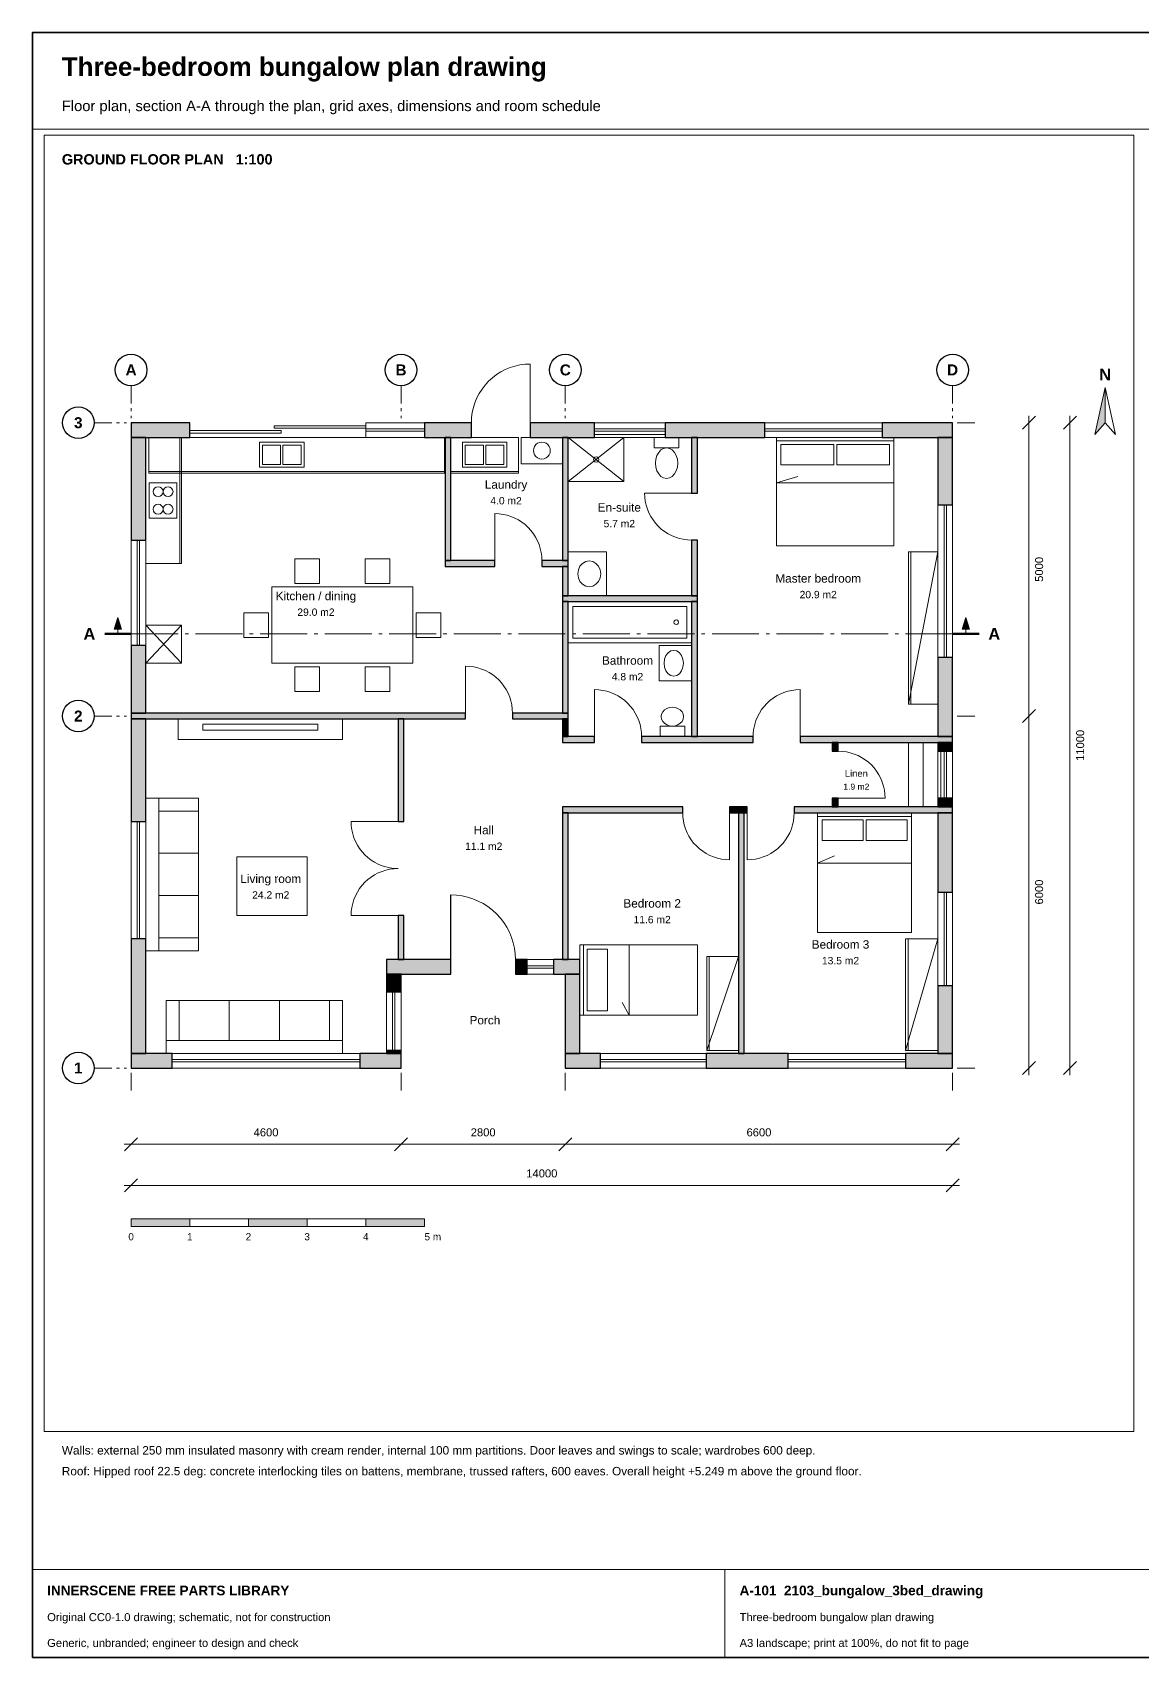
# Paper-space layout 'Layout1' of a CAD drawing. Header units: millimetres. Extents: x 10 to 410, y 10 to 287.
# Drawn here: x 10 to 199.2, y 10 to 287 of the extents above; entities that cross this region are included whole.
import ezdxf
from ezdxf.enums import TextEntityAlignment as Align

# ---------------------------------------------------------------- set-up
doc = ezdxf.new("R2010")
doc.units = ezdxf.units.MM
for name, color, linetype, lineweight, true_color in [('A-BORDER', 7, 'Continuous', 18, 0x6f8794), ('A-DIMS', 7, 'Continuous', 15, 0x46606d), ('A-DOOR', 7, 'Continuous', 20, 0x8a5a35), ('A-FURN', 7, 'Continuous', 13, 0x6f7f86), ('A-GLAZ', 7, 'Continuous', 20, 0x2a7f95), ('A-GRID', 7, 'Continuous', 13, 0x7b939b), ('A-TEXT', 7, 'Continuous', 15, 0x1b2a33), ('A-WALL', 7, 'Continuous', 30, 0x2f3d46)]:
    doc.layers.add(name, color=color, linetype=linetype, lineweight=lineweight, true_color=true_color)
doc.styles.add('STR_BOLD', font='arialbd.ttf')
doc.styles.add('STR_REGULAR', font='arial.ttf')

psp = doc.layouts.get("Layout1")

# ---------------------------------------------------------------- hatches: boundary and pattern name
at = {"layer": 'A-DIMS'}
for points in [[(192.8, 226.48), (191.04, 218.48), (192.8, 220.48)], [(24.55, 187.28), (23.91, 185.28), (25.19, 185.28)], [(169.05, 187.28), (168.41, 185.28), (169.69, 185.28)], [(26.8, 83.48), (36.8, 83.48), (36.8, 84.78), (26.8, 84.78)], [(46.8, 83.48), (56.8, 83.48), (56.8, 84.78), (46.8, 84.78)], [(66.8, 83.48), (76.8, 83.48), (76.8, 84.78), (66.8, 84.78)]]:
    psp.add_hatch(color=256, dxfattribs=at).paths.add_polyline_path(points)
at = {"layer": 'A-WALL'}
for points in [[(26.8, 217.98), (36.8, 217.98), (36.8, 220.48), (26.8, 220.48)], [(76.8, 217.98), (84.8, 217.98), (84.8, 220.48), (76.8, 220.48)], [(94.8, 217.98), (105.8, 217.98), (105.8, 220.48), (94.8, 220.48)], [(117.8, 217.98), (134.8, 217.98), (134.8, 220.48), (117.8, 220.48)], [(154.8, 217.98), (166.8, 217.98), (166.8, 220.48), (154.8, 220.48)], [(26.8, 200.48), (29.3, 200.48), (29.3, 217.98), (26.8, 217.98)], [(80.3, 196.98), (81.3, 196.98), (81.3, 217.98), (80.3, 217.98)], [(100.3, 196.98), (101.3, 196.98), (101.3, 217.98), (100.3, 217.98)], [(122.3, 208.48), (123.3, 208.48), (123.3, 217.98), (122.3, 217.98)], [(164.3, 206.48), (166.8, 206.48), (166.8, 217.98), (164.3, 217.98)], [(122.3, 190.98), (123.3, 190.98), (123.3, 200.48), (122.3, 200.48)], [(80.3, 195.98), (88.8, 195.98), (88.8, 196.98), (80.3, 196.98)], [(96.8, 195.98), (101.3, 195.98), (101.3, 196.98), (96.8, 196.98)], [(100.3, 190.98), (101.3, 190.98), (101.3, 195.98), (100.3, 195.98)], [(100.3, 189.98), (123.3, 189.98), (123.3, 190.98), (100.3, 190.98)], [(100.3, 170.98), (101.3, 170.98), (101.3, 189.98), (100.3, 189.98)], [(122.3, 166.98), (123.3, 166.98), (123.3, 189.98), (122.3, 189.98)], [(26.8, 170.98), (29.3, 170.98), (29.3, 182.48), (26.8, 182.48)], [(164.3, 166.98), (166.8, 166.98), (166.8, 180.48), (164.3, 180.48)], [(26.8, 169.98), (83.8, 169.98), (83.8, 170.98), (26.8, 170.98)], [(26.8, 152.48), (29.3, 152.48), (29.3, 169.98), (26.8, 169.98)], [(72.3, 152.48), (73.3, 152.48), (73.3, 169.98), (72.3, 169.98)], [(91.8, 169.98), (101.3, 169.98), (101.3, 170.98), (91.8, 170.98)], [(100.3, 166.98), (101.3, 166.98), (101.3, 169.98), (100.3, 169.98)], [(100.3, 165.98), (105.8, 165.98), (105.8, 166.98), (100.3, 166.98)], [(113.8, 165.98), (132.8, 165.98), (132.8, 166.98), (113.8, 166.98)], [(140.8, 165.98), (166.8, 165.98), (166.8, 166.98), (140.8, 166.98)], [(146.3, 164.48), (147.3, 164.48), (147.3, 165.98), (146.3, 165.98)], [(164.3, 164.48), (166.8, 164.48), (166.8, 165.98), (164.3, 165.98)], [(146.3, 154.98), (147.3, 154.98), (147.3, 156.48), (146.3, 156.48)], [(164.3, 154.98), (166.8, 154.98), (166.8, 156.48), (164.3, 156.48)], [(100.3, 153.98), (120.8, 153.98), (120.8, 154.98), (100.3, 154.98)], [(100.3, 128.98), (101.3, 128.98), (101.3, 153.98), (100.3, 153.98)], [(128.8, 153.98), (131.8, 153.98), (131.8, 154.98), (128.8, 154.98)], [(130.3, 112.98), (131.3, 112.98), (131.3, 153.98), (130.3, 153.98)], [(139.8, 153.98), (166.8, 153.98), (166.8, 154.98), (139.8, 154.98)], [(164.3, 140.48), (166.8, 140.48), (166.8, 153.98), (164.3, 153.98)], [(72.3, 128.98), (73.3, 128.98), (73.3, 136.48), (72.3, 136.48)], [(26.8, 112.98), (29.3, 112.98), (29.3, 132.48), (26.8, 132.48)], [(70.3, 126.48), (81.3, 126.48), (81.3, 128.98), (70.3, 128.98)], [(92.3, 126.48), (94.3, 126.48), (94.3, 128.98), (92.3, 128.98)], [(98.8, 126.48), (103.3, 126.48), (103.3, 128.98), (98.8, 128.98)], [(70.3, 123.48), (72.8, 123.48), (72.8, 126.48), (70.3, 126.48)], [(100.8, 112.98), (103.3, 112.98), (103.3, 126.48), (100.8, 126.48)], [(164.3, 112.98), (166.8, 112.98), (166.8, 124.48), (164.3, 124.48)], [(26.8, 110.48), (33.8, 110.48), (33.8, 112.98), (26.8, 112.98)], [(65.8, 110.48), (72.8, 110.48), (72.8, 112.98), (65.8, 112.98)], [(70.3, 112.98), (72.8, 112.98), (72.8, 113.48), (70.3, 113.48)], [(100.8, 110.48), (106.8, 110.48), (106.8, 112.98), (100.8, 112.98)], [(124.8, 110.48), (138.8, 110.48), (138.8, 112.98), (124.8, 112.98)], [(158.8, 110.48), (166.8, 110.48), (166.8, 112.98), (158.8, 112.98)]]:
    psp.add_hatch(color=256, dxfattribs=at).paths.add_polyline_path(points)

# ---------------------------------------------------------------- linework, layer by layer
at = {"layer": 'A-BORDER'}
for p, q in [((10, 270.5), (410, 270.5)), ((10, 25), (410, 25)), ((128, 10), (128, 25))]:
    psp.add_line(p, q, dxfattribs=at)
at = {"layer": 'A-BORDER', "lineweight": 35}
psp.add_lwpolyline([(10, 10), (410, 10), (410, 287), (10, 287)], close=True, dxfattribs=at)
at = {"layer": 'A-BORDER'}
psp.add_lwpolyline([(12, 48.5), (197.66, 48.5), (197.66, 269.5), (12, 269.5)], close=True, dxfattribs=at)
at = {"layer": 'A-DIMS'}
for p, q in [((179.8, 169.28), (179.8, 221.68)), ((186.8, 109.28), (186.8, 221.68)), ((24.55, 184.48), (24.55, 187.28)), ((169.05, 184.48), (169.05, 187.28)), ((26.8, 184.48), (34.8, 184.48)), ((36, 184.48), (36.6, 184.48)), ((37.8, 184.48), (45.8, 184.48)), ((47, 184.48), (47.6, 184.48)), ((48.8, 184.48), (56.8, 184.48)), ((58, 184.48), (58.6, 184.48)), ((59.8, 184.48), (67.8, 184.48)), ((69, 184.48), (69.6, 184.48)), ((70.8, 184.48), (78.8, 184.48)), ((80, 184.48), (80.6, 184.48)), ((81.8, 184.48), (89.8, 184.48)), ((91, 184.48), (91.6, 184.48)), ((92.8, 184.48), (100.8, 184.48)), ((102, 184.48), (102.6, 184.48)), ((103.8, 184.48), (111.8, 184.48)), ((113, 184.48), (113.6, 184.48)), ((114.8, 184.48), (122.8, 184.48)), ((124, 184.48), (124.6, 184.48)), ((125.8, 184.48), (133.8, 184.48)), ((135, 184.48), (135.6, 184.48)), ((136.8, 184.48), (144.8, 184.48)), ((146, 184.48), (146.6, 184.48)), ((147.8, 184.48), (155.8, 184.48)), ((157, 184.48), (157.6, 184.48)), ((158.8, 184.48), (166.8, 184.48)), ((179.8, 109.28), (179.8, 171.68)), ((25.6, 97.48), (74, 97.48)), ((71.6, 97.48), (102, 97.48)), ((99.6, 97.48), (168, 97.48)), ((25.6, 90.48), (168, 90.48))]:
    psp.add_line(p, q, dxfattribs=at)
at = {"layer": 'A-DIMS', "lineweight": 30}
for p, q in [((178.7, 219.38), (180.9, 221.58)), ((185.7, 219.38), (187.9, 221.58)), ((178.7, 169.38), (180.9, 171.58)), ((178.7, 169.38), (180.9, 171.58)), ((178.7, 109.38), (180.9, 111.58)), ((185.7, 109.38), (187.9, 111.58)), ((25.7, 96.38), (27.9, 98.58)), ((71.7, 96.38), (73.9, 98.58)), ((71.7, 96.38), (73.9, 98.58)), ((99.7, 96.38), (101.9, 98.58)), ((99.7, 96.38), (101.9, 98.58)), ((165.7, 96.38), (167.9, 98.58)), ((25.7, 89.38), (27.9, 91.58)), ((165.7, 89.38), (167.9, 91.58))]:
    psp.add_line(p, q, dxfattribs=at)
at = {"layer": 'A-DIMS', "lineweight": 50}
for p, q in [((22.3, 184.48), (26.8, 184.48)), ((171.3, 184.48), (166.8, 184.48))]:
    psp.add_line(p, q, dxfattribs=at)
at = {"layer": 'A-DIMS'}
for points in [[(192.8, 226.48), (191.04, 218.48), (192.8, 220.48)], [(192.8, 226.48), (194.56, 218.48), (192.8, 220.48)], [(24.55, 187.28), (23.91, 185.28), (25.19, 185.28)], [(169.05, 187.28), (168.41, 185.28), (169.69, 185.28)], [(26.8, 83.48), (36.8, 83.48), (36.8, 84.78), (26.8, 84.78)], [(36.8, 83.48), (46.8, 83.48), (46.8, 84.78), (36.8, 84.78)], [(46.8, 83.48), (56.8, 83.48), (56.8, 84.78), (46.8, 84.78)], [(56.8, 83.48), (66.8, 83.48), (66.8, 84.78), (56.8, 84.78)], [(66.8, 83.48), (76.8, 83.48), (76.8, 84.78), (66.8, 84.78)]]:
    psp.add_lwpolyline(points, close=True, dxfattribs=at)
at = {"layer": 'A-DOOR'}
for p, q in [((94.8, 220.48), (94.8, 230.48)), ((122.3, 208.48), (114.3, 208.48)), ((88.8, 196.98), (88.8, 204.98)), ((83.8, 170.98), (83.8, 178.98)), ((105.8, 166.98), (105.8, 174.98)), ((140.8, 166.98), (140.8, 174.98)), ((147.3, 156.48), (155.3, 156.48)), ((72.3, 152.48), (64.3, 152.48)), ((128.8, 153.98), (128.8, 145.98)), ((131.8, 153.98), (131.8, 145.98)), ((72.3, 136.48), (64.3, 136.48))]:
    psp.add_line(p, q, dxfattribs=at)
at = {"layer": 'A-DOOR', "lineweight": 30}
psp.add_line((81.3, 128.98), (81.3, 139.98), dxfattribs=at)
at = {"layer": 'A-DOOR'}
for points in [[(84.8, 220.48), (84.84, 221.36), (84.95, 222.22), (85.14, 223.07), (85.4, 223.9), (85.74, 224.71), (86.14, 225.48), (86.61, 226.22), (87.14, 226.91), (87.73, 227.56), (88.37, 228.14), (89.06, 228.68), (89.8, 229.14), (90.57, 229.55), (91.38, 229.88), (92.21, 230.14), (93.06, 230.33), (93.93, 230.45), (94.8, 230.48)], [(122.3, 200.48), (121.6, 200.51), (120.91, 200.61), (120.23, 200.76), (119.56, 200.97), (118.92, 201.23), (118.3, 201.56), (117.71, 201.93), (117.16, 202.36), (116.64, 202.83), (116.17, 203.34), (115.75, 203.9), (115.37, 204.48), (115.05, 205.1), (114.78, 205.75), (114.57, 206.41), (114.42, 207.09), (114.33, 207.79), (114.3, 208.48)], [(96.8, 196.98), (96.77, 197.68), (96.68, 198.37), (96.53, 199.05), (96.32, 199.72), (96.05, 200.36), (95.73, 200.98), (95.35, 201.57), (94.93, 202.13), (94.46, 202.64), (93.94, 203.11), (93.39, 203.54), (92.8, 203.91), (92.18, 204.23), (91.54, 204.5), (90.87, 204.71), (90.19, 204.86), (89.5, 204.95), (88.8, 204.98)], [(91.8, 170.98), (91.77, 171.68), (91.68, 172.37), (91.53, 173.05), (91.32, 173.72), (91.05, 174.36), (90.73, 174.98), (90.35, 175.57), (89.93, 176.13), (89.46, 176.64), (88.94, 177.11), (88.39, 177.54), (87.8, 177.91), (87.18, 178.23), (86.54, 178.5), (85.87, 178.71), (85.19, 178.86), (84.5, 178.95), (83.8, 178.98)], [(113.8, 166.98), (113.77, 167.68), (113.68, 168.37), (113.53, 169.05), (113.32, 169.72), (113.05, 170.36), (112.73, 170.98), (112.35, 171.57), (111.93, 172.13), (111.46, 172.64), (110.94, 173.11), (110.39, 173.54), (109.8, 173.91), (109.18, 174.23), (108.54, 174.5), (107.87, 174.71), (107.19, 174.86), (106.5, 174.95), (105.8, 174.98)], [(132.8, 166.98), (132.83, 167.68), (132.92, 168.37), (133.07, 169.05), (133.28, 169.72), (133.55, 170.36), (133.87, 170.98), (134.25, 171.57), (134.67, 172.13), (135.14, 172.64), (135.66, 173.11), (136.21, 173.54), (136.8, 173.91), (137.42, 174.23), (138.06, 174.5), (138.73, 174.71), (139.41, 174.86), (140.1, 174.95), (140.8, 174.98)], [(147.3, 164.48), (148, 164.45), (148.69, 164.36), (149.37, 164.21), (150.04, 164), (150.68, 163.73), (151.3, 163.41), (151.89, 163.04), (152.44, 162.61), (152.96, 162.14), (153.43, 161.63), (153.85, 161.07), (154.23, 160.48), (154.55, 159.86), (154.82, 159.22), (155.03, 158.55), (155.18, 157.87), (155.27, 157.18), (155.3, 156.48)], [(72.3, 144.48), (71.6, 144.51), (70.91, 144.61), (70.23, 144.76), (69.56, 144.97), (68.92, 145.23), (68.3, 145.56), (67.71, 145.93), (67.16, 146.36), (66.64, 146.83), (66.17, 147.34), (65.75, 147.9), (65.37, 148.48), (65.05, 149.1), (64.78, 149.75), (64.57, 150.41), (64.42, 151.09), (64.33, 151.79), (64.3, 152.48)], [(120.8, 153.98), (120.83, 153.29), (120.92, 152.59), (121.07, 151.91), (121.28, 151.25), (121.55, 150.6), (121.87, 149.98), (122.25, 149.4), (122.67, 148.84), (123.14, 148.33), (123.66, 147.86), (124.21, 147.43), (124.8, 147.06), (125.42, 146.73), (126.06, 146.47), (126.73, 146.26), (127.41, 146.11), (128.1, 146.01), (128.8, 145.98)], [(139.8, 153.98), (139.77, 153.29), (139.68, 152.59), (139.53, 151.91), (139.32, 151.25), (139.05, 150.6), (138.73, 149.98), (138.35, 149.4), (137.93, 148.84), (137.46, 148.33), (136.94, 147.86), (136.39, 147.43), (135.8, 147.06), (135.18, 146.73), (134.54, 146.47), (133.87, 146.26), (133.19, 146.11), (132.5, 146.01), (131.8, 145.98)], [(72.3, 144.48), (71.6, 144.45), (70.91, 144.36), (70.23, 144.21), (69.56, 144), (68.92, 143.73), (68.3, 143.41), (67.71, 143.04), (67.16, 142.61), (66.64, 142.14), (66.17, 141.63), (65.75, 141.07), (65.37, 140.48), (65.05, 139.86), (64.78, 139.22), (64.57, 138.55), (64.42, 137.87), (64.33, 137.18), (64.3, 136.48)], [(92.3, 128.98), (92.26, 129.94), (92.13, 130.89), (91.93, 131.83), (91.64, 132.75), (91.27, 133.63), (90.83, 134.48), (90.31, 135.29), (89.73, 136.05), (89.08, 136.76), (88.37, 137.41), (87.61, 137.99), (86.8, 138.51), (85.95, 138.95), (85.06, 139.32), (84.15, 139.61), (83.21, 139.82), (82.26, 139.94), (81.3, 139.98)]]:
    psp.add_lwpolyline(points, dxfattribs=at)
at = {"layer": 'A-FURN'}
for p, q in [((35.1, 196.48), (35.1, 217.98)), ((101.3, 217.98), (110.8, 210.48)), ((110.8, 217.98), (101.3, 210.48)), ((29.8, 212.18), (80.2, 212.18)), ((81.3, 212.18), (92.8, 212.18)), ((136.8, 210.21), (140.4, 211.32)), ((136.8, 210.21), (156.8, 210.21)), ((164.3, 198.48), (159.3, 172.48)), ((159.7, 198.48), (159.7, 172.48)), ((29.3, 179.48), (35.4, 185.98)), ((29.3, 185.98), (35.4, 179.48)), ((161.8, 165.98), (161.8, 154.98)), ((31.5, 147.08), (38.3, 147.08)), ((143.8, 145.42), (146.68, 146.64)), ((143.8, 145.42), (159.8, 145.42)), ((31.5, 139.88), (38.3, 139.88)), ((111.7, 119.48), (111.7, 131.48)), ((164.3, 132.48), (158.8, 113.48)), ((159.2, 132.48), (159.2, 113.48)), ((130.3, 129.48), (124.9, 113.48)), ((125.3, 129.48), (125.3, 113.48)), ((43.53, 115.18), (43.53, 121.98)), ((52.07, 115.18), (52.07, 121.98)), ((111.7, 119.48), (110.5, 121.64))]:
    psp.add_line(p, q, dxfattribs=at)
for points in [[(29.3, 196.48), (29.3, 217.98), (35.4, 217.98), (35.4, 196.48)], [(29.8, 217.98), (80.2, 217.98), (80.2, 211.88), (29.8, 211.88)], [(48.68, 217.18), (56.28, 217.18), (56.28, 212.88), (48.68, 212.88)], [(49.18, 216.68), (52.28, 216.68), (52.28, 213.38), (49.18, 213.38)], [(52.68, 216.68), (55.78, 216.68), (55.78, 213.38), (52.68, 213.38)], [(81.3, 217.98), (92.8, 217.98), (92.8, 211.88), (81.3, 211.88)], [(83.25, 217.18), (90.85, 217.18), (90.85, 212.88), (83.25, 212.88)], [(83.75, 216.68), (86.85, 216.68), (86.85, 213.38), (83.75, 213.38)], [(87.25, 216.68), (90.35, 216.68), (90.35, 213.38), (87.25, 213.38)], [(100.3, 217.98), (100.3, 213.48), (93.3, 213.48), (93.3, 217.98)], [(96.8, 214.29), (96.43, 214.34), (96.08, 214.49), (95.78, 214.72), (95.55, 215.01), (95.41, 215.36), (95.36, 215.73), (95.41, 216.11), (95.55, 216.45), (95.78, 216.75), (96.08, 216.98), (96.43, 217.12), (96.8, 217.17), (97.17, 217.12), (97.52, 216.98), (97.82, 216.75), (98.05, 216.45), (98.19, 216.11), (98.24, 215.73), (98.19, 215.36), (98.05, 215.01), (97.82, 214.72), (97.52, 214.49), (97.17, 214.34)], [(101.3, 217.98), (110.8, 217.98), (110.8, 210.48), (101.3, 210.48)], [(115.95, 217.98), (120.15, 217.98), (120.15, 216.18), (115.95, 216.18)], [(119.95, 213.58), (119.89, 212.91), (119.7, 212.28), (119.39, 211.75), (119, 211.33), (118.54, 211.07), (118.05, 210.98), (117.56, 211.07), (117.1, 211.33), (116.71, 211.75), (116.4, 212.28), (116.21, 212.91), (116.15, 213.58), (116.21, 214.26), (116.4, 214.88), (116.71, 215.42), (117.1, 215.84), (117.56, 216.1), (118.05, 216.18), (118.54, 216.1), (119, 215.84), (119.39, 215.42), (119.7, 214.88), (119.89, 214.26)], [(136.8, 217.98), (156.8, 217.98), (156.8, 199.48), (136.8, 199.48)], [(136.8, 217.98), (156.8, 217.98), (156.8, 217.38), (136.8, 217.38)], [(137.55, 216.78), (146.55, 216.78), (146.55, 213.28), (137.55, 213.28)], [(147.05, 216.78), (156.05, 216.78), (156.05, 213.28), (147.05, 213.28)], [(106.5, 214.23), (106.44, 214.01), (106.27, 213.84), (106.05, 213.78), (105.83, 213.84), (105.66, 214.01), (105.6, 214.23), (105.66, 214.46), (105.83, 214.62), (106.05, 214.68), (106.27, 214.62), (106.44, 214.46)], [(29.9, 204.23), (29.9, 210.23), (34.6, 210.23), (34.6, 204.23)], [(31.4, 209.58), (31.73, 209.52), (32.01, 209.34), (32.19, 209.06), (32.25, 208.73), (32.19, 208.41), (32.01, 208.13), (31.73, 207.95), (31.4, 207.88), (31.08, 207.95), (30.8, 208.13), (30.62, 208.41), (30.55, 208.73), (30.62, 209.06), (30.8, 209.34), (31.08, 209.52)], [(33.1, 209.58), (33.42, 209.52), (33.7, 209.34), (33.88, 209.06), (33.95, 208.73), (33.88, 208.41), (33.7, 208.13), (33.42, 207.95), (33.1, 207.88), (32.77, 207.95), (32.49, 208.13), (32.31, 208.41), (32.25, 208.73), (32.31, 209.06), (32.49, 209.34), (32.77, 209.52)], [(31.4, 206.58), (31.73, 206.52), (32.01, 206.34), (32.19, 206.06), (32.25, 205.73), (32.19, 205.41), (32.01, 205.13), (31.73, 204.95), (31.4, 204.88), (31.08, 204.95), (30.8, 205.13), (30.62, 205.41), (30.55, 205.73), (30.62, 206.06), (30.8, 206.34), (31.08, 206.52)], [(33.1, 206.58), (33.42, 206.52), (33.7, 206.34), (33.88, 206.06), (33.95, 205.73), (33.88, 205.41), (33.7, 205.13), (33.42, 204.95), (33.1, 204.88), (32.77, 204.95), (32.49, 205.13), (32.31, 205.41), (32.25, 205.73), (32.31, 206.06), (32.49, 206.34), (32.77, 206.52)], [(54.7, 197.28), (58.9, 197.28), (58.9, 193.08), (54.7, 193.08)], [(66.7, 197.28), (70.9, 197.28), (70.9, 193.08), (66.7, 193.08)], [(101.3, 190.98), (101.3, 198.48), (107.8, 198.48), (107.8, 190.98)], [(104.88, 196.93), (105.48, 196.83), (106.02, 196.51), (106.45, 196.03), (106.73, 195.41), (106.83, 194.73), (106.73, 194.05), (106.45, 193.44), (106.02, 192.95), (105.48, 192.64), (104.88, 192.53), (104.27, 192.64), (103.73, 192.95), (103.3, 193.44), (103.02, 194.05), (102.92, 194.73), (103.02, 195.41), (103.3, 196.03), (103.73, 196.51), (104.27, 196.83)], [(164.3, 198.48), (164.3, 172.48), (159.3, 172.48), (159.3, 198.48)], [(50.8, 192.48), (74.8, 192.48), (74.8, 179.48), (50.8, 179.48)], [(101.3, 189.98), (122.3, 189.98), (122.3, 182.98), (101.3, 182.98)], [(102.1, 189.18), (121.5, 189.18), (121.5, 183.78), (102.1, 183.78)], [(29.3, 179.48), (29.3, 185.98), (35.4, 185.98), (35.4, 179.48)], [(46, 188.08), (50.2, 188.08), (50.2, 183.88), (46, 183.88)], [(75.4, 188.08), (79.6, 188.08), (79.6, 183.88), (75.4, 183.88)], [(120.1, 186.48), (120.05, 186.28), (119.9, 186.14), (119.7, 186.08), (119.5, 186.14), (119.35, 186.28), (119.3, 186.48), (119.35, 186.68), (119.5, 186.83), (119.7, 186.88), (119.9, 186.83), (120.05, 186.68)], [(122.3, 182.48), (122.3, 176.48), (116.8, 176.48), (116.8, 182.48)], [(119.27, 177.28), (118.77, 177.39), (118.31, 177.7), (117.94, 178.19), (117.71, 178.8), (117.62, 179.48), (117.71, 180.16), (117.94, 180.78), (118.31, 181.26), (118.77, 181.58), (119.27, 181.68), (119.78, 181.58), (120.24, 181.26), (120.61, 180.78), (120.84, 180.16), (120.92, 179.48), (120.84, 178.8), (120.61, 178.19), (120.24, 177.7), (119.78, 177.39)], [(54.7, 178.88), (58.9, 178.88), (58.9, 174.68), (54.7, 174.68)], [(66.7, 178.88), (70.9, 178.88), (70.9, 174.68), (66.7, 174.68)], [(117.15, 170.38), (117.21, 170.8), (117.4, 171.18), (117.71, 171.52), (118.1, 171.77), (118.56, 171.93), (119.05, 171.98), (119.54, 171.93), (120, 171.77), (120.39, 171.52), (120.7, 171.18), (120.89, 170.8), (120.95, 170.38), (120.89, 169.97), (120.7, 169.58), (120.39, 169.25), (120, 169), (119.54, 168.84), (119.05, 168.78), (118.56, 168.84), (118.1, 169), (117.71, 169.25), (117.4, 169.58), (117.21, 169.97)], [(34.8, 169.98), (62.8, 169.98), (62.8, 166.48), (34.8, 166.48)], [(39, 169.11), (58.6, 169.11), (58.6, 168.06), (39, 168.06)], [(121.15, 166.98), (116.95, 166.98), (116.95, 168.78), (121.15, 168.78)], [(164.3, 165.98), (164.3, 154.98), (159.3, 154.98), (159.3, 165.98)], [(29.3, 130.48), (29.3, 156.48), (38.3, 156.48), (38.3, 130.48)], [(29.3, 130.48), (29.3, 156.48), (31.5, 156.48), (31.5, 130.48)], [(31.5, 154.28), (31.5, 156.48), (38.3, 156.48), (38.3, 154.28)], [(143.8, 153.98), (159.8, 153.98), (159.8, 133.58), (143.8, 133.58)], [(143.8, 153.98), (159.8, 153.98), (159.8, 153.38), (143.8, 153.38)], [(144.55, 152.78), (151.55, 152.78), (151.55, 149.28), (144.55, 149.28)], [(152.05, 152.78), (159.05, 152.78), (159.05, 149.28), (152.05, 149.28)], [(44.8, 146.48), (56.8, 146.48), (56.8, 136.48), (44.8, 136.48)], [(31.5, 130.48), (31.5, 132.68), (38.3, 132.68), (38.3, 130.48)], [(103.3, 119.48), (103.3, 131.48), (123.3, 131.48), (123.3, 119.48)], [(103.3, 119.48), (103.3, 131.48), (103.9, 131.48), (103.9, 119.48)], [(104.5, 120.23), (104.5, 130.73), (108, 130.73), (108, 120.23)], [(164.3, 132.48), (164.3, 113.48), (158.8, 113.48), (158.8, 132.48)], [(130.3, 129.48), (130.3, 113.48), (124.9, 113.48), (124.9, 129.48)], [(62.8, 112.98), (32.8, 112.98), (32.8, 121.98), (62.8, 121.98)], [(35, 115.18), (32.8, 115.18), (32.8, 121.98), (35, 121.98)], [(62.8, 115.18), (60.6, 115.18), (60.6, 121.98), (62.8, 121.98)], [(62.8, 112.98), (32.8, 112.98), (32.8, 115.18), (62.8, 115.18)]]:
    psp.add_lwpolyline(points, close=True, dxfattribs=at)
at = {"layer": 'A-GLAZ'}
for p, q in [((36.8, 217.98), (36.8, 220.48)), ((66.8, 217.98), (66.8, 220.48)), ((66.8, 220.48), (76.8, 220.48)), ((66.8, 217.98), (66.8, 220.48)), ((66.8, 219.43), (76.8, 219.43)), ((66.8, 219.03), (76.8, 219.03)), ((76.8, 217.98), (76.8, 220.48)), ((105.8, 220.48), (117.8, 220.48)), ((105.8, 217.98), (105.8, 220.48)), ((105.8, 219.43), (117.8, 219.43)), ((105.8, 219.03), (117.8, 219.03)), ((117.8, 217.98), (117.8, 220.48)), ((134.8, 220.48), (154.8, 220.48)), ((134.8, 217.98), (134.8, 220.48)), ((134.8, 219.43), (154.8, 219.43)), ((134.8, 219.03), (154.8, 219.03)), ((154.8, 217.98), (154.8, 220.48)), ((66.8, 217.98), (76.8, 217.98)), ((105.8, 218.48), (117.8, 218.48)), ((105.8, 217.98), (117.8, 217.98)), ((134.8, 217.98), (154.8, 217.98)), ((164.3, 180.48), (164.3, 206.48)), ((164.3, 206.48), (166.8, 206.48)), ((165.35, 180.48), (165.35, 206.48)), ((165.75, 180.48), (165.75, 206.48)), ((166.8, 180.48), (166.8, 206.48)), ((26.8, 182.48), (26.8, 200.48)), ((26.8, 200.48), (29.3, 200.48)), ((27.85, 182.48), (27.85, 200.48)), ((28.25, 182.48), (28.25, 200.48)), ((29.3, 182.48), (29.3, 200.48)), ((26.8, 182.48), (29.3, 182.48)), ((164.3, 180.48), (166.8, 180.48)), ((164.3, 156.48), (164.3, 164.48)), ((164.3, 164.48), (166.8, 164.48)), ((164.8, 156.48), (164.8, 164.48)), ((165.35, 156.48), (165.35, 164.48)), ((165.75, 156.48), (165.75, 164.48)), ((166.8, 156.48), (166.8, 164.48)), ((164.3, 156.48), (166.8, 156.48)), ((26.8, 132.48), (26.8, 152.48)), ((26.8, 152.48), (29.3, 152.48)), ((27.85, 132.48), (27.85, 152.48)), ((28.25, 132.48), (28.25, 152.48)), ((29.3, 132.48), (29.3, 152.48)), ((164.3, 124.48), (164.3, 140.48)), ((164.3, 140.48), (166.8, 140.48)), ((165.35, 124.48), (165.35, 140.48)), ((165.75, 124.48), (165.75, 140.48)), ((166.8, 124.48), (166.8, 140.48)), ((26.8, 132.48), (29.3, 132.48)), ((94.3, 128.98), (98.8, 128.98)), ((94.3, 126.48), (94.3, 128.98)), ((94.3, 127.93), (98.8, 127.93)), ((94.3, 127.53), (98.8, 127.53)), ((98.8, 126.48), (98.8, 128.98)), ((94.3, 126.48), (98.8, 126.48)), ((70.3, 113.48), (70.3, 123.48)), ((70.3, 123.48), (72.8, 123.48)), ((71.35, 113.48), (71.35, 123.48)), ((71.75, 113.48), (71.75, 123.48)), ((72.8, 113.48), (72.8, 123.48)), ((164.3, 124.48), (166.8, 124.48)), ((33.8, 112.98), (65.8, 112.98)), ((33.8, 110.48), (33.8, 112.98)), ((33.8, 111.93), (65.8, 111.93)), ((33.8, 111.53), (65.8, 111.53)), ((65.8, 110.48), (65.8, 112.98)), ((70.3, 113.48), (72.8, 113.48)), ((106.8, 112.98), (124.8, 112.98)), ((106.8, 110.48), (106.8, 112.98)), ((106.8, 111.93), (124.8, 111.93)), ((106.8, 111.53), (124.8, 111.53)), ((124.8, 110.48), (124.8, 112.98)), ((138.8, 112.98), (158.8, 112.98)), ((138.8, 110.48), (138.8, 112.98)), ((138.8, 111.93), (158.8, 111.93)), ((138.8, 111.53), (158.8, 111.53)), ((158.8, 110.48), (158.8, 112.98)), ((33.8, 110.48), (65.8, 110.48)), ((106.8, 110.48), (124.8, 110.48)), ((138.8, 110.48), (158.8, 110.48))]:
    psp.add_line(p, q, dxfattribs=at)
for points in [[(36.8, 218.73), (52.4, 218.73), (52.4, 219.13), (36.8, 219.13)], [(51.2, 219.53), (66.8, 219.53), (66.8, 219.93), (51.2, 219.93)]]:
    psp.add_lwpolyline(points, close=True, dxfattribs=at)
at = {"layer": 'A-GRID'}
for p, q in [((26.8, 226.78), (26.8, 223.78)), ((72.8, 226.78), (72.8, 223.78)), ((100.8, 226.78), (100.8, 223.78)), ((166.8, 226.78), (166.8, 223.78)), ((26.8, 222.98), (26.8, 222.48)), ((26.8, 221.68), (26.8, 221.28)), ((72.8, 222.98), (72.8, 222.48)), ((72.8, 221.68), (72.8, 221.28)), ((100.8, 222.98), (100.8, 222.48)), ((100.8, 221.68), (100.8, 221.28)), ((166.8, 222.98), (166.8, 222.48)), ((166.8, 221.68), (166.8, 221.28)), ((20.5, 220.48), (23.5, 220.48)), ((24.3, 220.48), (24.8, 220.48)), ((25.6, 220.48), (26, 220.48)), ((167.6, 220.48), (170.6, 220.48)), ((20.5, 170.48), (23.5, 170.48)), ((24.3, 170.48), (24.8, 170.48)), ((25.6, 170.48), (26, 170.48)), ((167.6, 170.48), (170.6, 170.48)), ((20.5, 110.48), (23.5, 110.48)), ((24.3, 110.48), (24.8, 110.48)), ((25.6, 110.48), (26, 110.48)), ((26.8, 109.68), (26.8, 106.68)), ((72.8, 109.68), (72.8, 106.68)), ((100.8, 109.68), (100.8, 106.68)), ((166.8, 109.68), (166.8, 106.68)), ((167.6, 110.48), (170.6, 110.48))]:
    psp.add_line(p, q, dxfattribs=at)
at = {"layer": 'A-GRID', "lineweight": 25}
for centre in [(26.8, 229.48), (72.8, 229.48), (100.8, 229.48), (166.8, 229.48), (17.8, 220.48), (17.8, 170.48), (17.8, 110.48)]:
    psp.add_circle(centre, 2.7, dxfattribs=at)
at = {"layer": 'A-WALL'}
for points in [[(26.8, 217.98), (36.8, 217.98), (36.8, 220.48), (26.8, 220.48)], [(76.8, 217.98), (84.8, 217.98), (84.8, 220.48), (76.8, 220.48)], [(94.8, 217.98), (105.8, 217.98), (105.8, 220.48), (94.8, 220.48)], [(117.8, 217.98), (134.8, 217.98), (134.8, 220.48), (117.8, 220.48)], [(154.8, 217.98), (166.8, 217.98), (166.8, 220.48), (154.8, 220.48)], [(26.8, 200.48), (29.3, 200.48), (29.3, 217.98), (26.8, 217.98)], [(80.3, 196.98), (81.3, 196.98), (81.3, 217.98), (80.3, 217.98)], [(100.3, 196.98), (101.3, 196.98), (101.3, 217.98), (100.3, 217.98)], [(122.3, 208.48), (123.3, 208.48), (123.3, 217.98), (122.3, 217.98)], [(164.3, 206.48), (166.8, 206.48), (166.8, 217.98), (164.3, 217.98)], [(122.3, 190.98), (123.3, 190.98), (123.3, 200.48), (122.3, 200.48)], [(80.3, 195.98), (88.8, 195.98), (88.8, 196.98), (80.3, 196.98)], [(96.8, 195.98), (101.3, 195.98), (101.3, 196.98), (96.8, 196.98)], [(100.3, 190.98), (101.3, 190.98), (101.3, 195.98), (100.3, 195.98)], [(100.3, 189.98), (123.3, 189.98), (123.3, 190.98), (100.3, 190.98)], [(100.3, 170.98), (101.3, 170.98), (101.3, 189.98), (100.3, 189.98)], [(122.3, 166.98), (123.3, 166.98), (123.3, 189.98), (122.3, 189.98)], [(26.8, 170.98), (29.3, 170.98), (29.3, 182.48), (26.8, 182.48)], [(164.3, 166.98), (166.8, 166.98), (166.8, 180.48), (164.3, 180.48)], [(26.8, 169.98), (83.8, 169.98), (83.8, 170.98), (26.8, 170.98)], [(26.8, 152.48), (29.3, 152.48), (29.3, 169.98), (26.8, 169.98)], [(72.3, 152.48), (73.3, 152.48), (73.3, 169.98), (72.3, 169.98)], [(91.8, 169.98), (101.3, 169.98), (101.3, 170.98), (91.8, 170.98)], [(100.3, 166.98), (101.3, 166.98), (101.3, 169.98), (100.3, 169.98)], [(100.3, 165.98), (105.8, 165.98), (105.8, 166.98), (100.3, 166.98)], [(113.8, 165.98), (132.8, 165.98), (132.8, 166.98), (113.8, 166.98)], [(140.8, 165.98), (166.8, 165.98), (166.8, 166.98), (140.8, 166.98)], [(146.3, 164.48), (147.3, 164.48), (147.3, 165.98), (146.3, 165.98)], [(164.3, 164.48), (166.8, 164.48), (166.8, 165.98), (164.3, 165.98)], [(146.3, 154.98), (147.3, 154.98), (147.3, 156.48), (146.3, 156.48)], [(164.3, 154.98), (166.8, 154.98), (166.8, 156.48), (164.3, 156.48)], [(100.3, 153.98), (120.8, 153.98), (120.8, 154.98), (100.3, 154.98)], [(100.3, 128.98), (101.3, 128.98), (101.3, 153.98), (100.3, 153.98)], [(128.8, 153.98), (131.8, 153.98), (131.8, 154.98), (128.8, 154.98)], [(130.3, 112.98), (131.3, 112.98), (131.3, 153.98), (130.3, 153.98)], [(139.8, 153.98), (166.8, 153.98), (166.8, 154.98), (139.8, 154.98)], [(164.3, 140.48), (166.8, 140.48), (166.8, 153.98), (164.3, 153.98)], [(72.3, 128.98), (73.3, 128.98), (73.3, 136.48), (72.3, 136.48)], [(26.8, 112.98), (29.3, 112.98), (29.3, 132.48), (26.8, 132.48)], [(70.3, 126.48), (81.3, 126.48), (81.3, 128.98), (70.3, 128.98)], [(92.3, 126.48), (94.3, 126.48), (94.3, 128.98), (92.3, 128.98)], [(98.8, 126.48), (103.3, 126.48), (103.3, 128.98), (98.8, 128.98)], [(70.3, 123.48), (72.8, 123.48), (72.8, 126.48), (70.3, 126.48)], [(100.8, 112.98), (103.3, 112.98), (103.3, 126.48), (100.8, 126.48)], [(164.3, 112.98), (166.8, 112.98), (166.8, 124.48), (164.3, 124.48)], [(26.8, 110.48), (33.8, 110.48), (33.8, 112.98), (26.8, 112.98)], [(65.8, 110.48), (72.8, 110.48), (72.8, 112.98), (65.8, 112.98)], [(70.3, 112.98), (72.8, 112.98), (72.8, 113.48), (70.3, 113.48)], [(100.8, 110.48), (106.8, 110.48), (106.8, 112.98), (100.8, 112.98)], [(124.8, 110.48), (138.8, 110.48), (138.8, 112.98), (124.8, 112.98)], [(158.8, 110.48), (166.8, 110.48), (166.8, 112.98), (158.8, 112.98)]]:
    psp.add_lwpolyline(points, close=True, dxfattribs=at)

# ---------------------------------------------------------------- texts
at = {"layer": 'A-DIMS', "style": 'STR_REGULAR'}
for s, p in [('5000', (182.22, 195.48)), ('11000', (189.22, 165.48)), ('6000', (182.22, 140.48))]:
    psp.add_text(s, height=1.364, rotation=90, dxfattribs=at).set_placement(p, align=Align.CENTER)
for s, height, p in [('4600', 1.364, (49.8, 98.84)), ('2800', 1.364, (86.8, 98.84)), ('6600', 1.364, (133.8, 98.84)), ('14000', 1.364, (96.8, 91.84)), ('0', 1.22, (26.8, 81.12)), ('1', 1.22, (36.8, 81.12)), ('2', 1.22, (46.8, 81.12)), ('3', 1.22, (56.8, 81.12)), ('4', 1.22, (66.8, 81.12))]:
    psp.add_text(s, height=height, dxfattribs=at).set_placement(p, align=Align.CENTER)
psp.add_text('5 m', height=1.221, dxfattribs=at).set_placement((76.8, 81.12))
at = {"layer": 'A-TEXT'}
for s, height, style, p in [('Three-bedroom bungalow plan drawing', 3.1592, 'STR_BOLD', (15, 279.6)), ('Floor plan, section A-A through the plan, grid axes, dimensions and room schedule', 1.795, 'STR_REGULAR', (15, 273.6)), ('GROUND FLOOR PLAN   1:100', 1.7591, 'STR_BOLD', (15, 264.5)), ('Walls: external 250 mm insulated masonry with cream render, internal 100 mm partitions. Door leaves and swings to scale; wardrobes 600 deep.', 1.436, 'STR_REGULAR', (15, 44.6)), ('Roof: Hipped roof 22.5 deg: concrete interlocking tiles on battens, membrane, trussed rafters, 600 eaves. Overall height +5.249 m above the ground floor.', 1.436, 'STR_REGULAR', (15, 41.05)), ('INNERSCENE FREE PARTS LIBRARY', 1.6514, 'STR_BOLD', (12.5, 20.6)), ('A-101  2103_bungalow_3bed_drawing', 1.6514, 'STR_BOLD', (130.5, 20.6)), ('Original CC0-1.0 drawing; schematic, not for construction', 1.3642, 'STR_REGULAR', (12.5, 16.2)), ('Three-bedroom bungalow plan drawing', 1.3642, 'STR_REGULAR', (130.5, 16.2)), ('Generic, unbranded; engineer to design and check', 1.3642, 'STR_REGULAR', (12.5, 11.8)), ('A3 landscape; print at 100%, do not fit to page', 1.3642, 'STR_REGULAR', (130.5, 11.8))]:
    psp.add_text(s, height=height, dxfattribs=dict(at, style=style)).set_placement(p)
for s, height, style, p in [('A', 1.87, 'STR_BOLD', (26.8, 228.55)), ('B', 1.87, 'STR_BOLD', (72.8, 228.55)), ('C', 1.87, 'STR_BOLD', (100.8, 228.55)), ('D', 1.87, 'STR_BOLD', (166.8, 228.55)), ('N', 2.01, 'STR_BOLD', (192.8, 227.68)), ('3', 1.87, 'STR_BOLD', (17.8, 219.55)), ('Laundry', 1.436, 'STR_REGULAR', (90.7, 209.23)), ('4.0 m2', 1.256, 'STR_REGULAR', (90.7, 206.56)), ('En-suite', 1.436, 'STR_REGULAR', (110, 205.33)), ('5.7 m2', 1.256, 'STR_REGULAR', (110, 202.66)), ('Master bedroom', 1.436, 'STR_REGULAR', (143.9, 193.23)), ('Kitchen / dining', 1.436, 'STR_REGULAR', (58.3, 190.23)), ('20.9 m2', 1.256, 'STR_REGULAR', (143.9, 190.56)), ('29.0 m2', 1.256, 'STR_REGULAR', (58.3, 187.56)), ('A', 2.01, 'STR_BOLD', (19.7, 183.48)), ('A', 2.01, 'STR_BOLD', (173.9, 183.48)), ('Bathroom', 1.436, 'STR_REGULAR', (111.4, 179.23)), ('4.8 m2', 1.256, 'STR_REGULAR', (111.4, 176.56)), ('2', 1.87, 'STR_BOLD', (17.8, 169.55)), ('Linen', 1.149, 'STR_REGULAR', (150.4, 160.12)), ('1.9 m2', 1.041, 'STR_REGULAR', (150.4, 157.92)), ('Hall', 1.436, 'STR_REGULAR', (86.9, 150.33)), ('11.1 m2', 1.256, 'STR_REGULAR', (86.9, 147.66)), ('Living room', 1.436, 'STR_REGULAR', (50.6, 142.03)), ('24.2 m2', 1.256, 'STR_REGULAR', (50.6, 139.36)), ('Bedroom 2', 1.436, 'STR_REGULAR', (115.6, 137.83)), ('11.6 m2', 1.256, 'STR_REGULAR', (115.6, 135.16)), ('Bedroom 3', 1.436, 'STR_REGULAR', (147.7, 130.83)), ('13.5 m2', 1.256, 'STR_REGULAR', (147.7, 128.16)), ('Porch', 1.436, 'STR_REGULAR', (87.1, 117.92)), ('1', 1.87, 'STR_BOLD', (17.8, 109.55))]:
    psp.add_text(s, height=height, dxfattribs=dict(at, style=style)).set_placement(p, align=Align.CENTER)

doc.saveas('drawing.dxf')
